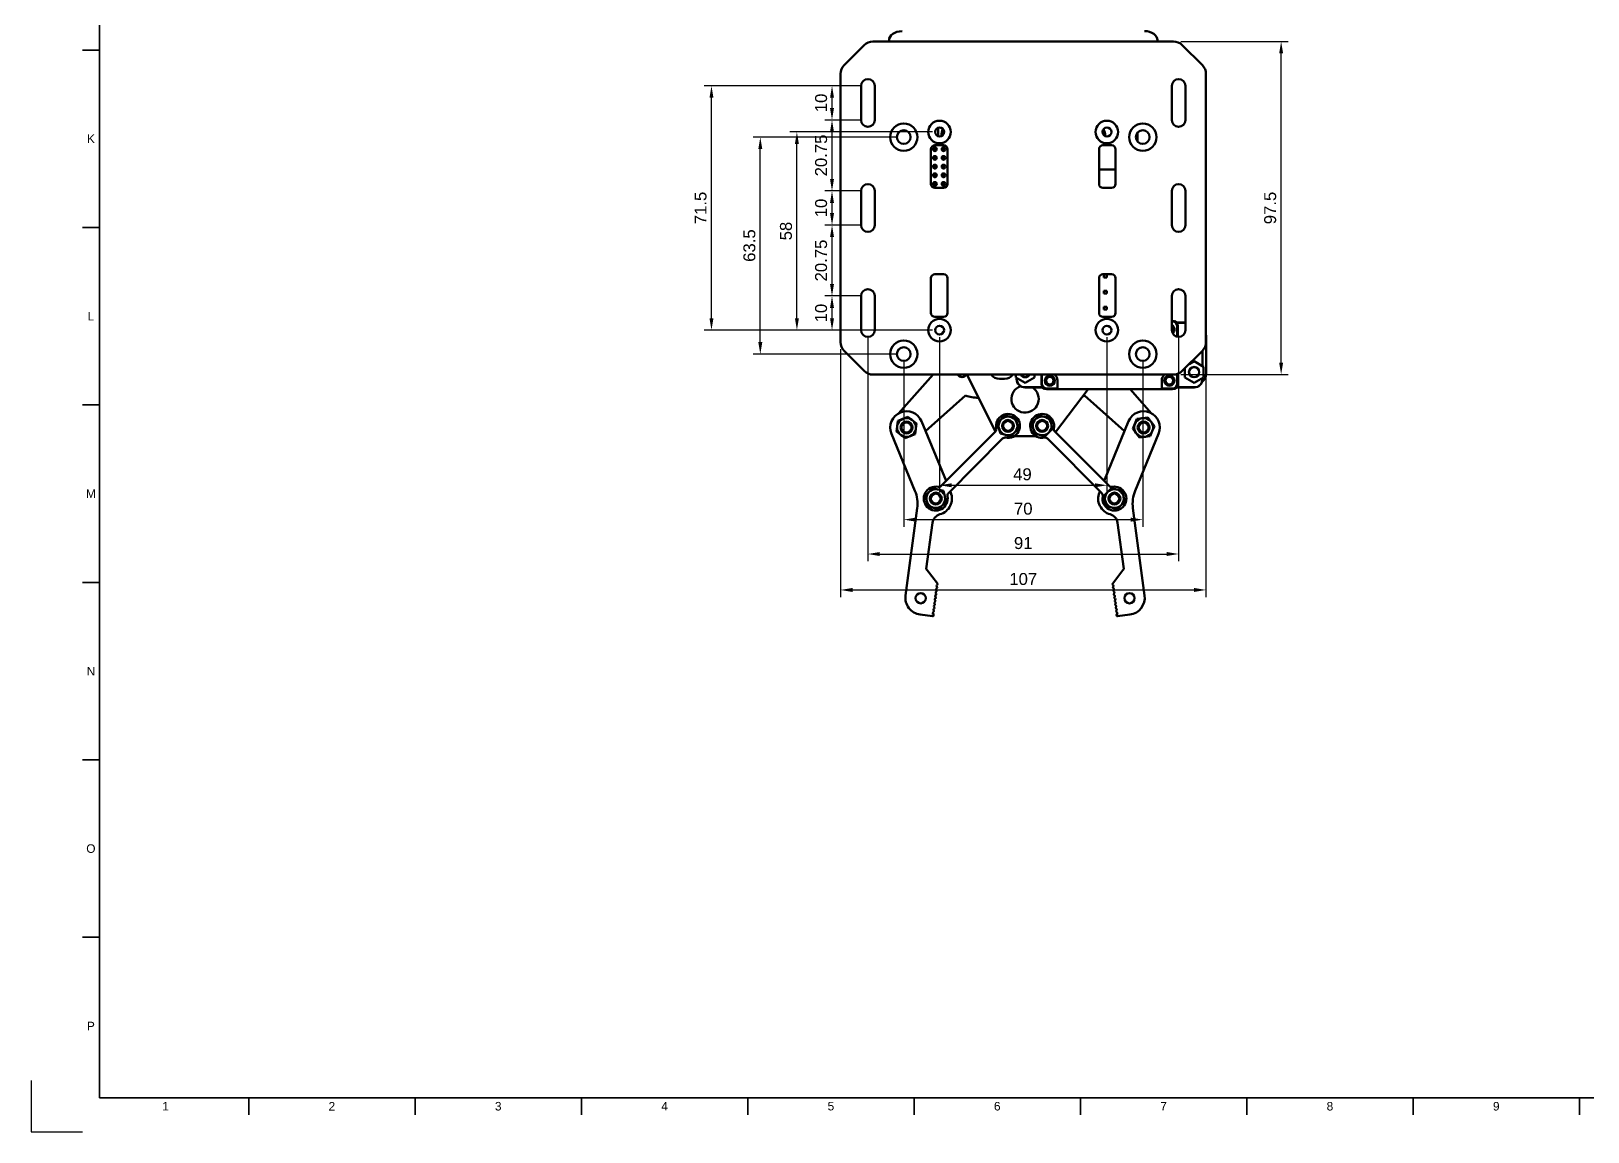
# Model space of a CAD drawing. Header units: millimetres. Extents: x 0 to 1189, y 0 to 841.
# Drawn here: x 0 to 455.8, y 0 to 322.1 of the extents above; entities that cross this region are included whole.
import ezdxf
from ezdxf.enums import TextEntityAlignment as Align

# ---------------------------------------------------------------- set-up
doc = ezdxf.new("R2010")
doc.units = ezdxf.units.MM
doc.header["$LTSCALE"] = 0.75
for name, color, linetype, lineweight in [('BORDER', 7, 'Continuous', 35), ('FD_Dimensions', 7, 'Continuous', 35), ('Visible', 7, 'Continuous', 70)]:
    doc.layers.add(name, color=color, linetype=linetype, lineweight=lineweight)
doc.styles.add('FusionTitle', font='arial.ttf')
doc.styles.get("Standard").update_dxf_attribs({"font": 'arial.ttf'})
doc.dimstyles.new('Dim-ISO-25', dxfattribs={"dimtxt": 3.5, "dimasz": 3.5, "dimexe": 2.1, "dimexo": 2.1, "dimgap": 1.4, "dimtad": 1, "dimzin": 12, "dimdsep": 46, "dimtxsty": 'Standard', "dimcen": 0, "dimazin": 3, "dimtp": 0.1, "dimtm": 0.1, "dimtfac": 0.714286, "dimtmove": 0, "dimatfit": 3, "dimfxl": 1, "dimtzin": 12, "dimarcsym": 0})

# ---------------------------------------------------------------- blocks, each defined once
blk = doc.blocks.new('ISO_A0_SHEET')
at = {"layer": 'BORDER'}
for p, q in [((20, 831), (20, 10)), ((15, 316.625), (20, 316.625)), ((15, 264.6875), (20, 264.6875)), ((15, 212.75), (20, 212.75)), ((15, 160.8125), (20, 160.8125)), ((15, 108.875), (20, 108.875)), ((15, 56.9375), (20, 56.9375)), ((20, 10), (1179, 10)), ((63.708337, 10), (63.708337, 5)), ((112.41667, 10), (112.41667, 5)), ((161.125003, 10), (161.125003, 5)), ((209.833336, 10), (209.833336, 5)), ((258.541669, 10), (258.541669, 5)), ((307.250002, 10), (307.250002, 5)), ((355.958335, 10), (355.958335, 5)), ((404.666668, 10), (404.666668, 5)), ((453.375001, 10), (453.375001, 5))]:
    blk.add_line(p, q, dxfattribs=at)
at = {"layer": 'Defpoints'}
for p, q in [((0, 15), (0, 0)), ((0, 0), (15, 0))]:
    blk.add_line(p, q, dxfattribs=at)
at = {"layer": 'BORDER', "style": 'FusionTitle'}
for s, p in [('K', (17.5, 290.65625)), ('L', (17.5, 238.71875)), ('M', (17.5, 186.78125)), ('N', (17.5, 134.84375)), ('O', (17.5, 82.90625)), ('P', (17.5, 30.96875)), ('1', (39.35417, 7.5)), ('2', (88.062503, 7.5)), ('3', (136.770836, 7.5)), ('4', (185.479169, 7.5)), ('5', (234.187502, 7.5)), ('6', (282.895835, 7.5)), ('7', (331.604168, 7.5)), ('8', (380.312501, 7.5)), ('9', (429.020835, 7.5))]:
    blk.add_text(s, height=2.5, dxfattribs=at).set_placement(p, align=Align.MIDDLE)
blk = doc.blocks.new('*D54')
at = {"layer": 'Defpoints', "color": 0, "transparency": 16777216}
for p in [(266.013976, 234.635364), (315.013976, 234.635364), (315.013976, 189.238489)]:
    blk.add_point(p, dxfattribs=at)
at = {"layer": 'FD_Dimensions', "color": 0, "lineweight": -2, "transparency": 16777216}
for p, q in [((266.013976, 232.535364), (266.013976, 187.138489)), ((315.013976, 232.535364), (315.013976, 187.138489)), ((269.513976, 189.238489), (311.513976, 189.238489))]:
    blk.add_line(p, q, dxfattribs=at)
at = {"layer": 'FD_Dimensions', "color": 0, "transparency": 16777216}
for points in [[(269.513976, 189.821823), (269.513976, 188.655156), (266.013976, 189.238489)], [(311.513976, 189.821823), (311.513976, 188.655156), (315.013976, 189.238489)]]:
    blk.add_solid(points, dxfattribs=at)
at = {"layer": 'FD_Dimensions', "color": 0, "transparency": 16777216, "insert": (290.272832, 192.425495), "char_height": 3.5, "attachment_point": 5}
blk.add_mtext('49', dxfattribs=at)
blk = doc.blocks.new('*D55')
at = {"layer": 'Defpoints', "color": 0, "transparency": 16777216}
for p in [(224.2323, 292.635364), (266.013976, 292.635364), (266.013976, 234.635364)]:
    blk.add_point(p, dxfattribs=at)
at = {"layer": 'FD_Dimensions', "color": 0, "lineweight": -2, "transparency": 16777216}
for p, q in [((263.913976, 292.635364), (222.1323, 292.635364)), ((224.2323, 238.135364), (224.2323, 289.135364)), ((263.913976, 234.635364), (222.1323, 234.635364))]:
    blk.add_line(p, q, dxfattribs=at)
at = {"layer": 'FD_Dimensions', "color": 0, "transparency": 16777216}
for points in [[(223.648966, 289.135364), (224.815633, 289.135364), (224.2323, 292.635364)], [(223.648966, 238.135364), (224.815633, 238.135364), (224.2323, 234.635364)]]:
    blk.add_solid(points, dxfattribs=at)
at = {"layer": 'FD_Dimensions', "color": 0, "transparency": 16777216, "insert": (221.045294, 263.635364), "char_height": 3.5, "attachment_point": 5, "rotation": 90}
blk.add_mtext('58', dxfattribs=at)
blk = doc.blocks.new('*D56')
at = {"layer": 'Defpoints', "color": 0, "transparency": 16777216}
for p in [(213.513976, 291.135361), (255.513976, 291.135361), (255.513976, 227.635364)]:
    blk.add_point(p, dxfattribs=at)
at = {"layer": 'FD_Dimensions', "color": 0, "lineweight": -2, "transparency": 16777216}
for p, q in [((253.413976, 291.135361), (211.413976, 291.135361)), ((213.513976, 231.135364), (213.513976, 287.635361)), ((253.413976, 227.635364), (211.413976, 227.635364))]:
    blk.add_line(p, q, dxfattribs=at)
at = {"layer": 'FD_Dimensions', "color": 0, "transparency": 16777216}
for points in [[(212.930643, 287.635361), (214.09731, 287.635361), (213.513976, 291.135361)], [(212.930643, 231.135364), (214.09731, 231.135364), (213.513976, 227.635364)]]:
    blk.add_solid(points, dxfattribs=at)
at = {"layer": 'FD_Dimensions', "color": 0, "transparency": 16777216, "insert": (210.325777, 259.385363), "char_height": 3.5, "attachment_point": 5, "rotation": 90}
blk.add_mtext('63.5', dxfattribs=at)
blk = doc.blocks.new('*D57')
at = {"layer": 'Defpoints', "color": 0, "transparency": 16777216}
for p in [(255.513976, 227.635364), (325.513977, 227.635364), (325.513977, 179.177359)]:
    blk.add_point(p, dxfattribs=at)
at = {"layer": 'FD_Dimensions', "color": 0, "lineweight": -2, "transparency": 16777216}
for p, q in [((255.513976, 225.535364), (255.513976, 177.077359)), ((325.513977, 225.535364), (325.513977, 177.077359)), ((259.013976, 179.177359), (322.013977, 179.177359))]:
    blk.add_line(p, q, dxfattribs=at)
at = {"layer": 'FD_Dimensions', "color": 0, "transparency": 16777216}
for points in [[(259.013976, 179.760693), (259.013976, 178.594026), (255.513976, 179.177359)], [(322.013977, 179.760693), (322.013977, 178.594026), (325.513977, 179.177359)]]:
    blk.add_solid(points, dxfattribs=at)
at = {"layer": 'FD_Dimensions', "color": 0, "transparency": 16777216, "insert": (290.513977, 182.364365), "char_height": 3.5, "attachment_point": 5}
blk.add_mtext('70', dxfattribs=at)
blk = doc.blocks.new('*D58')
at = {"layer": 'Defpoints', "color": 0, "transparency": 16777216}
for p in [(245.013976, 234.635364), (336.013974, 234.635364), (336.013974, 169.116229)]:
    blk.add_point(p, dxfattribs=at)
at = {"layer": 'FD_Dimensions', "color": 0, "lineweight": -2, "transparency": 16777216}
for p, q in [((245.013976, 232.535364), (245.013976, 167.016229)), ((336.013974, 232.535364), (336.013974, 167.016229)), ((248.513976, 169.116229), (332.513974, 169.116229))]:
    blk.add_line(p, q, dxfattribs=at)
at = {"layer": 'FD_Dimensions', "color": 0, "transparency": 16777216}
for points in [[(248.513976, 169.699562), (248.513976, 168.532896), (245.013976, 169.116229)], [(332.513974, 169.699562), (332.513974, 168.532896), (336.013974, 169.116229)]]:
    blk.add_solid(points, dxfattribs=at)
at = {"layer": 'FD_Dimensions', "color": 0, "transparency": 16777216, "insert": (290.513975, 172.303234), "char_height": 3.5, "attachment_point": 5}
blk.add_mtext('91', dxfattribs=at)
blk = doc.blocks.new('*D59')
at = {"layer": 'Defpoints', "color": 0, "transparency": 16777216}
for p in [(199.219261, 306.135364), (245.013976, 306.135364), (245.013976, 234.635364)]:
    blk.add_point(p, dxfattribs=at)
at = {"layer": 'FD_Dimensions', "color": 0, "lineweight": -2, "transparency": 16777216}
for p, q in [((242.913976, 306.135364), (197.119261, 306.135364)), ((199.219261, 238.135364), (199.219261, 302.635364)), ((242.913976, 234.635364), (197.119261, 234.635364))]:
    blk.add_line(p, q, dxfattribs=at)
at = {"layer": 'FD_Dimensions', "color": 0, "transparency": 16777216}
for points in [[(198.635928, 302.635364), (199.802594, 302.635364), (199.219261, 306.135364)], [(198.635928, 238.135364), (199.802594, 238.135364), (199.219261, 234.635364)]]:
    blk.add_solid(points, dxfattribs=at)
at = {"layer": 'FD_Dimensions', "color": 0, "transparency": 16777216, "insert": (196.032255, 270.385364), "char_height": 3.5, "attachment_point": 5, "rotation": 90}
blk.add_mtext('71.5', dxfattribs=at)
blk = doc.blocks.new('*D60')
at = {"layer": 'Defpoints', "color": 0, "transparency": 16777216}
for p in [(234.513976, 306.135364), (245.013976, 306.135364), (245.013976, 296.135364)]:
    blk.add_point(p, dxfattribs=at)
at = {"layer": 'FD_Dimensions', "color": 0, "lineweight": -2, "transparency": 16777216}
for p, q in [((242.913976, 306.135364), (232.413976, 306.135364)), ((234.513976, 299.635364), (234.513976, 302.635364)), ((242.913976, 296.135364), (232.413976, 296.135364))]:
    blk.add_line(p, q, dxfattribs=at)
at = {"layer": 'FD_Dimensions', "color": 0, "transparency": 16777216}
for points in [[(233.930643, 302.635364), (235.09731, 302.635364), (234.513976, 306.135364)], [(233.930643, 299.635364), (235.09731, 299.635364), (234.513976, 296.135364)]]:
    blk.add_solid(points, dxfattribs=at)
at = {"layer": 'FD_Dimensions', "color": 0, "transparency": 16777216, "insert": (231.326971, 301.135364), "char_height": 3.5, "attachment_point": 5, "rotation": 90}
blk.add_mtext('10', dxfattribs=at)
blk = doc.blocks.new('*D61')
at = {"layer": 'Defpoints', "color": 0, "transparency": 16777216}
for p in [(234.513976, 275.385364), (245.013976, 275.385364), (245.013976, 265.385364)]:
    blk.add_point(p, dxfattribs=at)
at = {"layer": 'FD_Dimensions', "color": 0, "lineweight": -2, "transparency": 16777216}
for p, q in [((242.913976, 275.385364), (232.413976, 275.385364)), ((234.513976, 268.885364), (234.513976, 271.885364)), ((242.913976, 265.385364), (232.413976, 265.385364))]:
    blk.add_line(p, q, dxfattribs=at)
at = {"layer": 'FD_Dimensions', "color": 0, "transparency": 16777216}
for points in [[(233.930643, 271.885364), (235.09731, 271.885364), (234.513976, 275.385364)], [(233.930643, 268.885364), (235.09731, 268.885364), (234.513976, 265.385364)]]:
    blk.add_solid(points, dxfattribs=at)
at = {"layer": 'FD_Dimensions', "color": 0, "transparency": 16777216, "insert": (231.326971, 270.385364), "char_height": 3.5, "attachment_point": 5, "rotation": 90}
blk.add_mtext('10', dxfattribs=at)
blk = doc.blocks.new('*D62')
at = {"layer": 'Defpoints', "color": 0, "transparency": 16777216}
for p in [(234.513976, 296.135364), (245.013976, 296.135364), (245.013976, 275.385364)]:
    blk.add_point(p, dxfattribs=at)
at = {"layer": 'FD_Dimensions', "color": 0, "lineweight": -2, "transparency": 16777216}
for p, q in [((242.913976, 296.135364), (232.413976, 296.135364)), ((234.513976, 278.885364), (234.513976, 292.635364)), ((242.913976, 275.385364), (232.413976, 275.385364))]:
    blk.add_line(p, q, dxfattribs=at)
at = {"layer": 'FD_Dimensions', "color": 0, "transparency": 16777216}
for points in [[(233.930643, 292.635364), (235.09731, 292.635364), (234.513976, 296.135364)], [(233.930643, 278.885364), (235.09731, 278.885364), (234.513976, 275.385364)]]:
    blk.add_solid(points, dxfattribs=at)
at = {"layer": 'FD_Dimensions', "color": 0, "transparency": 16777216, "insert": (231.326971, 285.760364), "char_height": 3.5, "attachment_point": 5, "rotation": 90}
blk.add_mtext('20.75', dxfattribs=at)
blk = doc.blocks.new('*D63')
at = {"layer": 'Defpoints', "color": 0, "transparency": 16777216}
for p in [(234.513976, 265.385364), (245.013976, 265.385364), (245.013976, 244.635364)]:
    blk.add_point(p, dxfattribs=at)
at = {"layer": 'FD_Dimensions', "color": 0, "lineweight": -2, "transparency": 16777216}
for p, q in [((242.913976, 265.385364), (232.413976, 265.385364)), ((234.513976, 248.135364), (234.513976, 261.885364)), ((242.913976, 244.635364), (232.413976, 244.635364))]:
    blk.add_line(p, q, dxfattribs=at)
at = {"layer": 'FD_Dimensions', "color": 0, "transparency": 16777216}
for points in [[(233.930643, 261.885364), (235.09731, 261.885364), (234.513976, 265.385364)], [(233.930643, 248.135364), (235.09731, 248.135364), (234.513976, 244.635364)]]:
    blk.add_solid(points, dxfattribs=at)
at = {"layer": 'FD_Dimensions', "color": 0, "transparency": 16777216, "insert": (231.326971, 255.010364), "char_height": 3.5, "attachment_point": 5, "rotation": 90}
blk.add_mtext('20.75', dxfattribs=at)
blk = doc.blocks.new('*D64')
at = {"layer": 'Defpoints', "color": 0, "transparency": 16777216}
for p in [(234.513976, 244.635364), (245.013976, 244.635364), (245.013976, 234.635364)]:
    blk.add_point(p, dxfattribs=at)
at = {"layer": 'FD_Dimensions', "color": 0, "lineweight": -2, "transparency": 16777216}
for p, q in [((242.913976, 244.635364), (232.413976, 244.635364)), ((234.513976, 238.135364), (234.513976, 241.135364)), ((242.913976, 234.635364), (232.413976, 234.635364))]:
    blk.add_line(p, q, dxfattribs=at)
at = {"layer": 'FD_Dimensions', "color": 0, "transparency": 16777216}
for points in [[(233.930643, 241.135364), (235.09731, 241.135364), (234.513976, 244.635364)], [(233.930643, 238.135364), (235.09731, 238.135364), (234.513976, 234.635364)]]:
    blk.add_solid(points, dxfattribs=at)
at = {"layer": 'FD_Dimensions', "color": 0, "transparency": 16777216, "insert": (231.326971, 239.635364), "char_height": 3.5, "attachment_point": 5, "rotation": 90}
blk.add_mtext('10', dxfattribs=at)
blk = doc.blocks.new('*D65')
at = {"layer": 'Defpoints', "color": 0, "transparency": 16777216}
for p in [(237.013976, 231.126533), (344.013974, 231.126533), (344.013974, 158.597772)]:
    blk.add_point(p, dxfattribs=at)
at = {"layer": 'FD_Dimensions', "color": 0, "lineweight": -2, "transparency": 16777216}
for p, q in [((237.013976, 229.026533), (237.013976, 156.497772)), ((344.013974, 229.026533), (344.013974, 156.497772)), ((240.513976, 158.597772), (340.513974, 158.597772))]:
    blk.add_line(p, q, dxfattribs=at)
at = {"layer": 'FD_Dimensions', "color": 0, "transparency": 16777216}
for points in [[(240.513976, 159.181105), (240.513976, 158.014438), (237.013976, 158.597772)], [(340.513974, 159.181105), (340.513974, 158.014438), (344.013974, 158.597772)]]:
    blk.add_solid(points, dxfattribs=at)
at = {"layer": 'FD_Dimensions', "color": 0, "transparency": 16777216, "insert": (290.513975, 161.784777), "char_height": 3.5, "attachment_point": 5}
blk.add_mtext('107', dxfattribs=at)
blk = doc.blocks.new('*D66')
at = {"layer": 'Defpoints', "color": 0, "transparency": 16777216}
for p in [(334.522806, 319.135364), (366.022806, 319.135364), (334.522806, 221.635364)]:
    blk.add_point(p, dxfattribs=at)
at = {"layer": 'FD_Dimensions', "color": 0, "lineweight": -2, "transparency": 16777216}
for p, q in [((336.622806, 319.135364), (368.122806, 319.135364)), ((366.022806, 225.135364), (366.022806, 315.635364)), ((336.622806, 221.635364), (368.122806, 221.635364))]:
    blk.add_line(p, q, dxfattribs=at)
at = {"layer": 'FD_Dimensions', "color": 0, "transparency": 16777216}
for points in [[(365.439472, 315.635364), (366.606139, 315.635364), (366.022806, 319.135364)], [(365.439472, 225.135364), (366.606139, 225.135364), (366.022806, 221.635364)]]:
    blk.add_solid(points, dxfattribs=at)
at = {"layer": 'FD_Dimensions', "color": 0, "transparency": 16777216, "insert": (362.8358, 270.385364), "char_height": 3.5, "attachment_point": 5, "rotation": 90}
blk.add_mtext('97.5', dxfattribs=at)

msp = doc.modelspace()

# ---------------------------------------------------------------- linework, layer by layer
at = {"layer": 'Visible', "extrusion": (0, 0, -1)}
for p, q in [((246.505, 319.135), (334.523, 319.135)), ((251.214, 319.135), (251.214, 319.46)), ((329.814, 319.135), (329.814, 319.46)), ((238.068, 312.19), (243.96, 318.081)), ((342.96, 312.19), (337.068, 318.081)), ((237.014, 231.127), (237.014, 309.644)), ((243.014, 306.135), (243.014, 296.135)), ((247.014, 296.135), (247.014, 306.135)), ((334.014, 306.135), (334.014, 296.135)), ((338.014, 296.135), (338.014, 306.135)), ((344.014, 231.127), (344.014, 309.644)), ((265.589, 291.407), (265.589, 293.864)), ((323.989, 289.842), (323.989, 292.429)), ((263.494, 277.423), (263.494, 287.583)), ((264.444, 287.908), (264.444, 288.095)), ((264.444, 287.908), (264.444, 287.893)), ((264.444, 287.908), (264.844, 287.908)), ((264.444, 287.819), (264.444, 287.893)), ((264.444, 287.819), (264.444, 287.72)), ((264.444, 287.446), (264.444, 287.72)), ((264.444, 287.446), (264.444, 287.347)), ((264.444, 287.273), (264.444, 287.347)), ((264.444, 287.273), (264.444, 287.258)), ((264.444, 287.258), (264.844, 287.258)), ((264.444, 287.071), (264.444, 287.258)), ((264.644, 288.733), (267.184, 288.733)), ((264.844, 287.908), (264.844, 288.095)), ((264.844, 287.908), (264.844, 287.893)), ((264.844, 287.819), (264.844, 287.893)), ((264.844, 287.819), (264.844, 287.72)), ((264.844, 287.446), (264.844, 287.72)), ((264.844, 287.446), (264.844, 287.347)), ((264.844, 287.273), (264.844, 287.347)), ((264.844, 287.273), (264.844, 287.258)), ((264.844, 287.071), (264.844, 287.258)), ((266.984, 287.908), (266.984, 288.095)), ((266.984, 287.908), (266.984, 287.893)), ((267.384, 287.908), (266.984, 287.908)), ((266.984, 287.819), (266.984, 287.893)), ((266.984, 287.819), (266.984, 287.72)), ((266.984, 287.446), (266.984, 287.72)), ((266.984, 287.446), (266.984, 287.347)), ((266.984, 287.273), (266.984, 287.347)), ((266.984, 287.273), (266.984, 287.258)), ((267.384, 287.258), (266.984, 287.258)), ((266.984, 287.071), (266.984, 287.258)), ((267.384, 287.908), (267.384, 288.095)), ((267.384, 287.908), (267.384, 287.893)), ((267.384, 287.819), (267.384, 287.893)), ((267.384, 287.819), (267.384, 287.72)), ((267.384, 287.446), (267.384, 287.72)), ((267.384, 287.446), (267.384, 287.347)), ((267.384, 287.273), (267.384, 287.347)), ((267.384, 287.273), (267.384, 287.258)), ((267.384, 287.071), (267.384, 287.258)), ((268.334, 287.583), (268.334, 277.423)), ((312.694, 277.423), (312.694, 287.583)), ((313.844, 288.733), (316.384, 288.733)), ((317.534, 287.583), (317.534, 277.423)), ((264.444, 285.368), (264.444, 285.555)), ((264.444, 285.368), (264.444, 285.353)), ((264.444, 285.368), (264.844, 285.368)), ((264.444, 285.279), (264.444, 285.353)), ((264.444, 285.279), (264.444, 285.18)), ((264.444, 284.906), (264.444, 285.18)), ((264.444, 284.906), (264.444, 284.807)), ((264.444, 284.733), (264.444, 284.807)), ((264.444, 284.733), (264.444, 284.718)), ((264.444, 284.718), (264.844, 284.718)), ((264.444, 284.531), (264.444, 284.718)), ((264.444, 282.828), (264.444, 283.015)), ((264.444, 282.828), (264.444, 282.813)), ((264.444, 282.828), (264.844, 282.828)), ((264.444, 282.739), (264.444, 282.813)), ((264.444, 282.739), (264.444, 282.64)), ((264.444, 282.366), (264.444, 282.64)), ((264.844, 285.368), (264.844, 285.555)), ((264.844, 285.368), (264.844, 285.353)), ((264.844, 285.279), (264.844, 285.353)), ((264.844, 285.279), (264.844, 285.18)), ((264.844, 284.906), (264.844, 285.18)), ((264.844, 284.906), (264.844, 284.807)), ((264.844, 284.733), (264.844, 284.807)), ((264.844, 284.733), (264.844, 284.718)), ((264.844, 284.531), (264.844, 284.718)), ((264.844, 282.828), (264.844, 283.015)), ((264.844, 282.828), (264.844, 282.813)), ((264.844, 282.739), (264.844, 282.813)), ((264.844, 282.739), (264.844, 282.64)), ((264.844, 282.366), (264.844, 282.64)), ((266.984, 285.368), (266.984, 285.555)), ((266.984, 285.368), (266.984, 285.353)), ((267.384, 285.368), (266.984, 285.368)), ((266.984, 285.279), (266.984, 285.353)), ((266.984, 285.279), (266.984, 285.18)), ((266.984, 284.906), (266.984, 285.18)), ((266.984, 284.906), (266.984, 284.807)), ((266.984, 284.733), (266.984, 284.807)), ((266.984, 284.733), (266.984, 284.718)), ((267.384, 284.718), (266.984, 284.718)), ((266.984, 284.531), (266.984, 284.718)), ((266.984, 282.828), (266.984, 283.015)), ((266.984, 282.828), (266.984, 282.813)), ((267.384, 282.828), (266.984, 282.828)), ((266.984, 282.739), (266.984, 282.813)), ((266.984, 282.739), (266.984, 282.64)), ((266.984, 282.366), (266.984, 282.64)), ((267.384, 285.368), (267.384, 285.555)), ((267.384, 285.368), (267.384, 285.353)), ((267.384, 285.279), (267.384, 285.353)), ((267.384, 285.279), (267.384, 285.18)), ((267.384, 284.906), (267.384, 285.18)), ((267.384, 284.906), (267.384, 284.807)), ((267.384, 284.733), (267.384, 284.807)), ((267.384, 284.733), (267.384, 284.718)), ((267.384, 284.531), (267.384, 284.718)), ((267.384, 282.828), (267.384, 283.015)), ((267.384, 282.828), (267.384, 282.813)), ((267.384, 282.739), (267.384, 282.813)), ((267.384, 282.739), (267.384, 282.64)), ((267.384, 282.366), (267.384, 282.64)), ((264.444, 282.366), (264.444, 282.267)), ((264.444, 282.193), (264.444, 282.267)), ((264.444, 282.193), (264.444, 282.178)), ((264.444, 282.178), (264.844, 282.178)), ((264.444, 281.991), (264.444, 282.178)), ((264.444, 280.288), (264.444, 280.475)), ((264.444, 280.288), (264.444, 280.273)), ((264.444, 280.288), (264.844, 280.288)), ((264.444, 280.199), (264.444, 280.273)), ((264.444, 280.199), (264.444, 280.1)), ((264.444, 279.826), (264.444, 280.1)), ((264.444, 279.826), (264.444, 279.727)), ((264.444, 279.653), (264.444, 279.727)), ((264.444, 279.653), (264.444, 279.638)), ((264.444, 279.638), (264.844, 279.638)), ((264.444, 279.451), (264.444, 279.638)), ((264.844, 282.366), (264.844, 282.267)), ((264.844, 282.193), (264.844, 282.267)), ((264.844, 282.193), (264.844, 282.178)), ((264.844, 281.991), (264.844, 282.178)), ((264.844, 280.288), (264.844, 280.475)), ((264.844, 280.288), (264.844, 280.273)), ((264.844, 280.199), (264.844, 280.273)), ((264.844, 280.199), (264.844, 280.1)), ((264.844, 279.826), (264.844, 280.1)), ((264.844, 279.826), (264.844, 279.727)), ((264.844, 279.653), (264.844, 279.727)), ((264.844, 279.653), (264.844, 279.638)), ((264.844, 279.451), (264.844, 279.638)), ((266.984, 282.366), (266.984, 282.267)), ((266.984, 282.193), (266.984, 282.267)), ((266.984, 282.193), (266.984, 282.178)), ((267.384, 282.178), (266.984, 282.178)), ((266.984, 281.991), (266.984, 282.178)), ((266.984, 280.288), (266.984, 280.475)), ((266.984, 280.288), (266.984, 280.273)), ((267.384, 280.288), (266.984, 280.288)), ((266.984, 280.199), (266.984, 280.273)), ((266.984, 280.199), (266.984, 280.1)), ((266.984, 279.826), (266.984, 280.1)), ((266.984, 279.826), (266.984, 279.727)), ((266.984, 279.653), (266.984, 279.727)), ((266.984, 279.653), (266.984, 279.638)), ((267.384, 279.638), (266.984, 279.638)), ((266.984, 279.451), (266.984, 279.638)), ((267.384, 282.366), (267.384, 282.267)), ((267.384, 282.193), (267.384, 282.267)), ((267.384, 282.193), (267.384, 282.178)), ((267.384, 281.991), (267.384, 282.178)), ((267.384, 280.288), (267.384, 280.475)), ((267.384, 280.288), (267.384, 280.273)), ((267.384, 280.199), (267.384, 280.273)), ((267.384, 280.199), (267.384, 280.1)), ((267.384, 279.826), (267.384, 280.1)), ((267.384, 279.826), (267.384, 279.727)), ((267.384, 279.653), (267.384, 279.727)), ((267.384, 279.653), (267.384, 279.638)), ((267.384, 279.451), (267.384, 279.638)), ((312.694, 281.648), (317.534, 281.648)), ((243.014, 275.385), (243.014, 265.385)), ((247.014, 265.385), (247.014, 275.385)), ((264.444, 277.748), (264.444, 277.935)), ((264.444, 277.748), (264.444, 277.733)), ((264.444, 277.748), (264.844, 277.748)), ((264.444, 277.659), (264.444, 277.733)), ((264.444, 277.659), (264.444, 277.56)), ((264.444, 277.286), (264.444, 277.56)), ((264.444, 277.286), (264.444, 277.187)), ((264.444, 277.113), (264.444, 277.187)), ((264.444, 277.113), (264.444, 277.098)), ((264.444, 277.098), (264.844, 277.098)), ((264.444, 276.911), (264.444, 277.098)), ((267.184, 276.273), (264.644, 276.273)), ((264.844, 277.748), (264.844, 277.935)), ((264.844, 277.748), (264.844, 277.733)), ((264.844, 277.659), (264.844, 277.733)), ((264.844, 277.659), (264.844, 277.56)), ((264.844, 277.286), (264.844, 277.56)), ((264.844, 277.286), (264.844, 277.187)), ((264.844, 277.113), (264.844, 277.187)), ((264.844, 277.113), (264.844, 277.098)), ((264.844, 276.911), (264.844, 277.098)), ((266.984, 277.748), (266.984, 277.935)), ((266.984, 277.748), (266.984, 277.733)), ((267.384, 277.748), (266.984, 277.748)), ((266.984, 277.659), (266.984, 277.733)), ((266.984, 277.659), (266.984, 277.56)), ((266.984, 277.286), (266.984, 277.56)), ((266.984, 277.286), (266.984, 277.187)), ((266.984, 277.113), (266.984, 277.187)), ((266.984, 277.113), (266.984, 277.098)), ((267.384, 277.098), (266.984, 277.098)), ((266.984, 276.911), (266.984, 277.098)), ((267.384, 277.748), (267.384, 277.935)), ((267.384, 277.748), (267.384, 277.733)), ((267.384, 277.659), (267.384, 277.733)), ((267.384, 277.659), (267.384, 277.56)), ((267.384, 277.286), (267.384, 277.56)), ((267.384, 277.286), (267.384, 277.187)), ((267.384, 277.113), (267.384, 277.187)), ((267.384, 277.113), (267.384, 277.098)), ((267.384, 276.911), (267.384, 277.098)), ((316.384, 276.273), (313.844, 276.273)), ((334.014, 275.385), (334.014, 265.385)), ((338.014, 265.385), (338.014, 275.385)), ((264.644, 250.998), (267.184, 250.998)), ((313.844, 250.998), (316.384, 250.998)), ((314.471, 250.893), (314.071, 250.893)), ((314.071, 250.093), (314.071, 250.893)), ((314.59, 250.893), (314.471, 250.893)), ((314.99, 250.893), (314.59, 250.893)), ((314.99, 250.893), (314.99, 250.093)), ((263.494, 239.688), (263.494, 249.848)), ((268.334, 249.848), (268.334, 239.688)), ((312.694, 239.688), (312.694, 249.848)), ((314.071, 250.093), (314.471, 250.093)), ((314.471, 246.193), (314.071, 246.193)), ((314.071, 245.393), (314.071, 246.193)), ((314.471, 250.093), (314.59, 250.093)), ((314.59, 246.193), (314.471, 246.193)), ((314.59, 250.093), (314.99, 250.093)), ((314.99, 246.193), (314.59, 246.193)), ((314.99, 246.193), (314.99, 245.393)), ((317.534, 249.848), (317.534, 239.688)), ((243.014, 244.635), (243.014, 234.635)), ((247.014, 234.635), (247.014, 244.635)), ((314.071, 245.393), (314.471, 245.393)), ((314.471, 245.393), (314.59, 245.393)), ((314.59, 245.393), (314.99, 245.393)), ((334.014, 244.635), (334.014, 234.635)), ((338.014, 234.635), (338.014, 244.635)), ((267.184, 238.538), (264.644, 238.538)), ((316.384, 238.538), (313.844, 238.538)), ((314.471, 241.493), (314.071, 241.493)), ((314.071, 240.693), (314.071, 241.493)), ((314.071, 240.693), (314.471, 240.693)), ((314.59, 241.493), (314.471, 241.493)), ((314.471, 240.693), (314.59, 240.693)), ((314.99, 241.493), (314.59, 241.493)), ((314.59, 240.693), (314.99, 240.693)), ((314.99, 241.493), (314.99, 240.693)), ((334.014, 237.378), (334.263, 237.378)), ((334.014, 237.182), (334.213, 237.182)), ((335.398, 236.859), (338.014, 236.859)), ((335.617, 235.778), (335.617, 232.675)), ((335.763, 235.878), (335.763, 232.651)), ((338.014, 236.815), (336.472, 236.815)), ((337.916, 234.017), (337.794, 233.947)), ((337.794, 233.947), (337.794, 233.723)), ((344.044, 221.859), (344.044, 232.859)), ((238.068, 228.581), (243.96, 222.69)), ((342.96, 228.581), (337.068, 222.69)), ((343, 228.622), (343, 224.116)), ((343.044, 228.668), (343.044, 224.091)), ((337.794, 223.415), (337.794, 220.771)), ((340.544, 225.534), (339.051, 224.673)), ((343.294, 223.947), (340.544, 225.534)), ((343.294, 220.771), (343.294, 223.947)), ((246.505, 221.635), (334.523, 221.635)), ((264.097, 221.635), (254, 210.284)), ((274.03, 221.635), (282.341, 205.013)), ((285.044, 220.359), (283.544, 220.359)), ((288.294, 221.635), (288.294, 220.771)), ((288.294, 220.771), (291.044, 219.183)), ((288.544, 220.359), (288.544, 220.627)), ((288.587, 220.359), (288.587, 220.602)), ((291.044, 219.183), (293.794, 220.771)), ((293.794, 220.771), (293.794, 221.635)), ((295.824, 218.839), (295.824, 221.635)), ((295.971, 218.939), (295.971, 221.635)), ((300.544, 218.381), (300.544, 219.859)), ((331.044, 219.859), (331.044, 218.381)), ((335.617, 221.806), (335.617, 218.939)), ((335.763, 221.856), (335.763, 218.839)), ((337.794, 220.771), (340.544, 219.183)), ((340.544, 219.183), (343.294, 220.771)), ((343, 220.602), (343, 220.359)), ((343.044, 220.627), (343.044, 220.359)), ((261.901, 205.089), (273.601, 215.497)), ((291.044, 217.902), (295.115, 217.902)), ((296.189, 217.859), (291.044, 217.859)), ((305.644, 217.339), (297.324, 217.339)), ((300.744, 217.536), (297.374, 217.536)), ((299.956, 204.802), (309.547, 217.344)), ((300.544, 218.381), (300.544, 217.758)), ((305.644, 217.339), (305.644, 217.387)), ((315.144, 217.387), (305.644, 217.387)), ((305.644, 217.344), (315.144, 217.344)), ((308.486, 215.497), (320.186, 205.089)), ((315.144, 217.387), (315.144, 217.339)), ((334.263, 217.339), (315.144, 217.339)), ((328.088, 210.284), (321.812, 217.339)), ((334.213, 217.536), (330.843, 217.536)), ((331.044, 217.758), (331.044, 218.381)), ((340.544, 217.859), (335.398, 217.859)), ((336.472, 217.902), (340.544, 217.902)), ((253.605, 206.511), (253.394, 204.938)), ((253.816, 208.085), (253.605, 206.511)), ((255.284, 208.689), (253.816, 208.085)), ((256.753, 209.293), (255.284, 208.689)), ((258.01, 208.323), (256.753, 209.293)), ((259.267, 207.354), (258.01, 208.323)), ((258.845, 204.206), (259.056, 205.78)), ((259.056, 205.78), (259.267, 207.354)), ((267.904, 190.495), (260.723, 207.952)), ((284.094, 208.548), (282.974, 207.422)), ((282.974, 207.422), (283.389, 205.89)), ((283.389, 205.89), (283.804, 204.357)), ((285.213, 209.674), (284.094, 208.548)), ((286.748, 209.267), (285.213, 209.674)), ((288.283, 208.86), (286.748, 209.267)), ((287.993, 204.67), (289.113, 205.795)), ((288.698, 207.328), (288.283, 208.86)), ((289.113, 205.795), (288.698, 207.328)), ((294.104, 208.559), (292.979, 207.439)), ((292.979, 207.439), (293.385, 205.904)), ((293.385, 205.904), (293.792, 204.37)), ((295.23, 209.678), (294.104, 208.559)), ((296.763, 209.263), (295.23, 209.678)), ((298.295, 208.848), (296.763, 209.263)), ((297.983, 204.659), (299.108, 205.778)), ((298.702, 207.313), (298.295, 208.848)), ((299.108, 205.778), (298.702, 207.313)), ((321.364, 207.952), (314.184, 190.495)), ((323.213, 207.192), (322.61, 205.723)), ((322.61, 205.723), (323.579, 204.466)), ((323.817, 208.66), (323.213, 207.192)), ((325.391, 208.871), (323.817, 208.66)), ((326.965, 209.082), (325.391, 208.871)), ((327.934, 207.825), (326.965, 209.082)), ((328.904, 206.568), (327.934, 207.825)), ((328.3, 205.1), (328.904, 206.568)), ((251.937, 204.339), (258.803, 187.648)), ((253.394, 204.938), (254.651, 203.968)), ((254.651, 203.968), (255.908, 202.998)), ((255.908, 202.998), (257.376, 203.602)), ((257.376, 203.602), (258.845, 204.206)), ((282.342, 205.013), (266.464, 189.048)), ((268.591, 186.932), (284.469, 202.898)), ((283.804, 204.357), (285.339, 203.951)), ((285.339, 203.951), (286.874, 203.544)), ((286.874, 203.544), (287.993, 204.67)), ((287.846, 203.609), (294.241, 203.609)), ((293.792, 204.37), (295.324, 203.954)), ((295.324, 203.954), (296.857, 203.539)), ((296.857, 203.539), (297.983, 204.659)), ((297.618, 202.898), (313.496, 186.932)), ((315.623, 189.048), (299.746, 205.013)), ((323.284, 187.648), (330.15, 204.339)), ((323.579, 204.466), (324.549, 203.209)), ((324.549, 203.209), (326.122, 203.42)), ((326.122, 203.42), (327.696, 203.631)), ((327.696, 203.631), (328.3, 205.1)), ((262.939, 187.276), (261.82, 186.15)), ((264.059, 188.402), (262.939, 187.276)), ((265.593, 187.995), (264.059, 188.402)), ((267.128, 187.589), (265.593, 187.995)), ((267.543, 186.056), (267.128, 187.589)), ((269.282, 187.144), (269.141, 187.486)), ((312.946, 187.486), (312.805, 187.144)), ((315.259, 187.287), (314.133, 186.167)), ((316.385, 188.407), (315.259, 187.287)), ((317.917, 187.991), (316.385, 188.407)), ((319.45, 187.576), (317.917, 187.991)), ((319.856, 186.041), (319.45, 187.576)), ((259.465, 182.514), (256.044, 157.012)), ((261.82, 186.15), (262.235, 184.618)), ((262.235, 184.618), (262.65, 183.085)), ((262.65, 183.085), (264.185, 182.679)), ((264.185, 182.679), (265.719, 182.272)), ((265.719, 182.272), (266.839, 183.398)), ((266.839, 183.398), (267.959, 184.524)), ((267.959, 184.524), (267.543, 186.056)), ((314.133, 186.167), (314.54, 184.633)), ((314.54, 184.633), (314.946, 183.098)), ((314.946, 183.098), (316.479, 182.683)), ((316.479, 182.683), (318.011, 182.268)), ((318.011, 182.268), (319.137, 183.387)), ((319.137, 183.387), (320.263, 184.507)), ((320.263, 184.507), (319.856, 186.041)), ((326.043, 157.012), (322.622, 182.514)), ((262.13, 164.771), (263.939, 178.255)), ((318.148, 178.255), (319.957, 164.771)), ((262.13, 164.771), (261.92, 164.716)), ((265.38, 160.513), (262.13, 164.771)), ((319.957, 164.771), (316.707, 160.513)), ((319.957, 164.771), (320.167, 164.716)), ((265.247, 159.522), (265.182, 159.607)), ((265.239, 160.028), (265.324, 160.093)), ((316.763, 160.093), (316.849, 160.028)), ((316.905, 159.607), (316.84, 159.522)), ((264.574, 155.072), (264.659, 155.137)), ((264.715, 155.558), (264.65, 155.643)), ((264.707, 156.063), (264.792, 156.128)), ((264.848, 156.549), (264.783, 156.634)), ((264.84, 157.055), (264.925, 157.12)), ((264.981, 157.54), (264.916, 157.625)), ((264.973, 158.046), (265.058, 158.111)), ((265.114, 158.531), (265.049, 158.616)), ((265.106, 159.037), (265.191, 159.102)), ((316.896, 159.102), (316.982, 159.037)), ((317.038, 158.616), (316.973, 158.531)), ((317.029, 158.111), (317.114, 158.046)), ((317.171, 157.625), (317.106, 157.54)), ((317.162, 157.12), (317.247, 157.055)), ((317.304, 156.634), (317.239, 156.549)), ((317.295, 156.128), (317.38, 156.063)), ((317.437, 155.643), (317.372, 155.558)), ((317.428, 155.137), (317.513, 155.072)), ((260.334, 151.391), (263.952, 150.906)), ((264.175, 152.099), (264.26, 152.164)), ((264.233, 151.12), (264.252, 151.266)), ((264.316, 152.584), (264.251, 152.67)), ((264.308, 153.09), (264.393, 153.155)), ((264.449, 153.576), (264.384, 153.661)), ((264.441, 154.081), (264.526, 154.146)), ((264.582, 154.567), (264.517, 154.652)), ((317.57, 154.652), (317.505, 154.567)), ((317.561, 154.146), (317.646, 154.081)), ((317.703, 153.661), (317.638, 153.576)), ((317.694, 153.155), (317.779, 153.09)), ((317.836, 152.67), (317.771, 152.584)), ((317.827, 152.164), (317.912, 152.099)), ((317.835, 151.266), (317.854, 151.12)), ((318.135, 150.906), (321.753, 151.391))]:
    msp.add_line(p, q, dxfattribs=at)
at = {"layer": 'Visible'}
for centre, radius in [((255.514, 291.135), 4), ((255.514, 291.135), 2), ((255.514, 291.135), 2), ((266.014, 292.635), 3.3), ((266.014, 292.635), 1.3), ((315.014, 292.635), 3.3), ((315.014, 292.635), 1.3), ((325.514, 291.135), 4), ((325.514, 291.135), 2), ((325.514, 291.135), 2), ((266.014, 234.635), 3.3), ((315.014, 234.635), 3.3), ((266.014, 234.635), 1.3), ((315.014, 234.635), 1.3), ((255.514, 227.635), 4), ((255.514, 227.635), 2), ((255.514, 227.635), 2), ((325.514, 227.635), 4), ((325.514, 227.635), 2), ((325.514, 227.635), 2), ((340.544, 222.359), 1.45), ((298.294, 219.859), 1.5), ((298.294, 219.859), 1.1), ((333.294, 219.859), 1.5), ((333.294, 219.859), 1.1), ((256.33, 206.146), 2.75), ((256.33, 206.146), 1.45), ((286.044, 206.609), 2.75), ((286.044, 206.609), 1.45), ((296.044, 206.609), 2.75), ((296.044, 206.609), 1.45), ((325.757, 206.146), 2.75), ((325.757, 206.146), 1.45), ((264.889, 185.337), 2.75), ((317.198, 185.337), 2.75), ((264.889, 185.337), 1.45), ((317.198, 185.337), 1.45), ((321.614, 156.165), 1.5)]:
    msp.add_circle(centre, radius, dxfattribs=at)
at = {"layer": 'Visible', "extrusion": (0, 0, -1)}
for centre, radius in [((-264.644, 287.583), 0.55), ((-267.184, 287.583), 0.55), ((-264.644, 285.043), 0.55), ((-264.644, 282.503), 0.55), ((-267.184, 285.043), 0.55), ((-267.184, 282.503), 0.55), ((-264.644, 279.963), 0.55), ((-267.184, 279.963), 0.55), ((-264.644, 277.423), 0.55), ((-267.184, 277.423), 0.55), ((-340.544, 222.359), 1.5), ((-256.33, 206.146), 1.75), ((-256.33, 206.146), 1.5), ((-286.044, 206.609), 1.75), ((-286.044, 206.609), 1.5), ((-296.044, 206.609), 1.75), ((-296.044, 206.609), 1.5), ((-325.757, 206.146), 1.75), ((-325.757, 206.146), 1.5), ((-264.889, 185.337), 1.75), ((-317.198, 185.337), 1.75), ((-264.889, 185.337), 1.5), ((-317.198, 185.337), 1.5), ((-260.474, 156.165), 1.5)]:
    msp.add_circle(centre, radius, dxfattribs=at)
for centre, radius, start, end in [((-246.505, 315.535), 3.6, 45, 90), ((-334.523, 315.535), 3.6, 90, 135), ((-240.614, 309.644), 3.6, 0, 45), ((-340.414, 309.644), 3.6, 135, 180), ((-272.514, 291.135), 6, 2.8968, 23.09243), ((-308.514, 291.135), 6, 156.90757, 177.1032), ((-264.644, 287.583), 1.15, 0, 90), ((-267.184, 287.583), 1.15, 90, 180), ((-313.844, 287.583), 1.15, 0, 90), ((-316.384, 287.583), 1.15, 90, 180), ((-264.644, 277.423), 1.15, 270, 0), ((-267.184, 277.423), 1.15, 180, 270), ((-313.844, 277.423), 1.15, 270, 0), ((-316.384, 277.423), 1.15, 180, 270), ((-264.644, 249.848), 1.15, 0, 90), ((-267.184, 249.848), 1.15, 90, 180), ((-313.844, 249.848), 1.15, 0, 90), ((-316.384, 249.848), 1.15, 90, 180), ((-264.644, 239.688), 1.15, 270, 0), ((-267.184, 239.688), 1.15, 180, 270), ((-313.844, 239.688), 1.15, 270, 0), ((-316.384, 239.688), 1.15, 180, 270), ((-334.212, 235.777), 1.404, 90.03055, 179.96774), ((-336.372, 190.752), 46.064, 88.84375, 90.12457), ((-240.614, 231.127), 3.6, 315, 0), ((-340.414, 231.127), 3.6, 180, 225), ((-246.505, 225.235), 3.6, 270, 315), ((-272.594, 222.409), 1.5, 211.05112, 328.94888), ((-283.544, 223.359), 3, 270, 324.93651), ((-285.044, 223.359), 3, 215.06349, 270), ((-291.044, 220.359), 2.456, 270, 0), ((-291.044, 222.359), 1.5, 208.83579, 331.16421), ((-297.375, 218.94), 1.404, 270.03057, 359.96776), ((-334.212, 218.94), 1.404, 180.03006, 269.96775), ((-334.523, 225.235), 3.6, 225, 270), ((-340.544, 220.359), 2.456, 180, 270), ((-291.044, 214.484), 4, 122.46173, 70.35979), ((-295.215, 263.968), 46.065, 268.84377, 270.12454), ((-336.372, 263.964), 46.061, 269.87541, 271.15629), ((-281.632, 205.719), 1, 168.59051, 224.84152), ((-300.455, 205.719), 1, 315.15848, 11.40949), ((-285.178, 202.193), 1, 44.84152, 101.09253), ((-296.909, 202.193), 1, 78.90747, 135.15848), ((-249.554, 183.844), 10, 157.6422, 187.6422), ((-265.755, 189.753), 1, 224.84152, 281.09253), ((-269.3, 186.227), 1, 348.59051, 44.84152), ((-312.787, 186.227), 1, 135.15848, 191.40949), ((-316.332, 189.753), 1, 258.90747, 315.15848), ((-332.533, 183.844), 10, 352.3578, 22.3578), ((-266.912, 177.856), 3, 7.6422, 74.86823), ((-315.175, 177.856), 3, 105.13177, 172.3578), ((-265.421, 159.789), 0.3, 322.6422, 52.6422), ((-316.666, 159.789), 0.3, 127.3578, 217.3578), ((-264.756, 154.834), 0.3, 322.6422, 52.6422), ((-264.889, 155.825), 0.3, 322.6422, 52.6422), ((-265.022, 156.816), 0.3, 322.6422, 52.6422), ((-265.155, 157.807), 0.3, 322.6422, 52.6422), ((-265.288, 158.798), 0.3, 322.6422, 52.6422), ((-316.799, 158.798), 0.3, 127.3578, 217.3578), ((-316.932, 157.807), 0.3, 127.3578, 217.3578), ((-317.065, 156.816), 0.3, 127.3578, 217.3578), ((-317.198, 155.825), 0.3, 127.3578, 217.3578), ((-317.331, 154.834), 0.3, 127.3578, 217.3578), ((-264.357, 151.86), 0.3, 322.6422, 52.6422), ((-263.029, 134.136), 17.173, 93.41575, 94.08457), ((-264.49, 152.852), 0.3, 322.6422, 52.6422), ((-264.623, 153.843), 0.3, 322.6422, 52.6422), ((-317.464, 153.843), 0.3, 127.3578, 217.3578), ((-317.597, 152.852), 0.3, 127.3578, 217.3578), ((-319.058, 134.136), 17.173, 85.91543, 86.58425), ((-317.73, 151.86), 0.3, 127.3578, 217.3578)]:
    msp.add_arc(centre, radius, start, end, dxfattribs=at)
at = {"layer": 'Visible'}
for centre, radius, start, end in [((245.014, 306.135), 2, 0, 180), ((336.014, 306.135), 2, 0, 180), ((245.014, 296.135), 2, 180, 0), ((336.014, 296.135), 2, 180, 0), ((245.014, 275.385), 2, 0, 180), ((336.014, 275.385), 2, 0, 180), ((245.014, 265.385), 2, 180, 0), ((336.014, 265.385), 2, 180, 0), ((245.014, 244.635), 2, 0, 180), ((336.014, 244.635), 2, 0, 180), ((245.014, 234.635), 2, 180, 0), ((277.544, 227.359), 12.5, 144.95097, 150.53523), ((333.294, 234.859), 1.5, 309.42422, 61.29537), ((333.294, 234.859), 1.1, 316.21158, 49.08438), ((336.014, 234.635), 2, 180, 0), ((341.044, 232.859), 3, 0, 8.04961), ((291.044, 220.359), 2.5, 180, 270), ((291.044, 222.359), 1.45, 209.92937, 330.07063), ((298.294, 219.859), 2.25, 0, 52.14601), ((333.294, 219.859), 2.25, 127.85399, 180), ((340.544, 220.359), 2.5, 270, 0), ((341.044, 221.859), 3, 307.96457, 0), ((277.544, 227.359), 12.5, 251.61544, 269.42559), ((304.544, 227.359), 12.5, 286.16993, 288.38456), ((256.33, 206.146), 4.75, 22.3578, 202.3578), ((286.044, 206.609), 3.5, 258.90747, 191.40949), ((296.044, 206.609), 3.5, 348.59051, 281.09253), ((325.757, 206.146), 4.75, 337.6422, 157.6422), ((264.889, 185.337), 3.5, 78.90747, 11.40949), ((264.889, 185.337), 4.75, 285.13177, 22.3578), ((317.198, 185.337), 4.75, 157.6422, 254.86823), ((317.198, 185.337), 3.5, 168.59051, 101.09253), ((265.142, 160.331), 0.3, 307.3578, 37.3578), ((316.945, 160.331), 0.3, 142.6422, 232.6422), ((260.999, 156.347), 5, 172.3578, 262.3578), ((264.477, 155.376), 0.3, 307.3578, 37.3578), ((264.61, 156.367), 0.3, 307.3578, 37.3578), ((264.743, 157.358), 0.3, 307.3578, 37.3578), ((264.876, 158.349), 0.3, 307.3578, 37.3578), ((265.009, 159.34), 0.3, 307.3578, 37.3578), ((317.078, 159.34), 0.3, 142.6422, 232.6422), ((317.211, 158.349), 0.3, 142.6422, 232.6422), ((317.344, 157.358), 0.3, 142.6422, 232.6422), ((317.477, 156.367), 0.3, 142.6422, 232.6422), ((317.61, 155.376), 0.3, 142.6422, 232.6422), ((321.088, 156.347), 5, 277.6422, 7.6422), ((263.985, 151.154), 0.25, 262.3578, 352.3578), ((263.567, 151.271), 0.685, 359.52595, 36.46825), ((264.078, 152.402), 0.3, 307.3578, 37.3578), ((264.211, 153.393), 0.3, 307.3578, 37.3578), ((264.344, 154.385), 0.3, 307.3578, 37.3578), ((317.743, 154.385), 0.3, 142.6422, 232.6422), ((317.876, 153.393), 0.3, 142.6422, 232.6422), ((318.009, 152.402), 0.3, 142.6422, 232.6422), ((318.52, 151.271), 0.685, 143.53175, 180.47405), ((318.102, 151.154), 0.25, 187.6422, 277.6422)]:
    msp.add_arc(centre, radius, start, end, dxfattribs=at)
at = {"layer": 'Visible', "extrusion": (0, 0, -1)}
for centre, major_axis, ratio, start_param, end_param in [((255.014, 319.46), (3.8, 0), 0.7071068, 3.1415927, 4.712389), ((326.014, 319.46), (-3.8, 0), 0.7071068, 1.5707963, 3.1415927), ((334.263, 235.878), (1.061, 1.061), 0.9999239, -0.7853601, 0.7853601), ((297.324, 218.839), (1.061, 1.061), 0.9999239, 2.3562326, 3.9269527), ((334.263, 218.839), (-1.061, 1.061), 0.9999239, 2.3562326, 3.9269527)]:
    msp.add_ellipse(centre, major_axis=major_axis, ratio=ratio, start_param=start_param, end_param=end_param, dxfattribs=at)
at = {"layer": 'Visible'}
for centre, start_param, end_param in [((300.744, 217.758), 1.5707963, 3.1419119), ((330.844, 217.758), 3.1412644, 4.712389)]:
    msp.add_ellipse(centre, major_axis=(0, 0.222), ratio=0.9017576, start_param=start_param, end_param=end_param, dxfattribs=at)
for points, knots in [([(263.958, 151.559), (263.96, 151.56), (263.961, 151.561), (263.983, 151.577), (264.003, 151.592), (264.04, 151.62), (264.057, 151.633), (264.087, 151.655), (264.098, 151.664), (264.114, 151.675), (264.118, 151.678), (264.118, 151.678)], [-0.000583302, -0.000583302, -0.000583302, -0.000583302, 0, 0, 0.007489753, 0.007489753, 0.015302787, 0.015302787, 0.023115588, 0.023115588, 0.030928263, 0.030928263, 0.030928263, 0.030928263]), ([(318.129, 151.559), (318.127, 151.56), (318.126, 151.561), (318.104, 151.577), (318.085, 151.592), (318.047, 151.62), (318.03, 151.633), (318, 151.655), (317.989, 151.664), (317.973, 151.675), (317.969, 151.678), (317.969, 151.678)], [-0.000583302, -0.000583302, -0.000583302, -0.000583302, 0, 0, 0.007489745, 0.007489745, 0.015302778, 0.015302778, 0.023115586, 0.023115586, 0.030928263, 0.030928263, 0.030928263, 0.030928263])]:
    msp.add_open_spline(points, degree=3, knots=knots, dxfattribs=at)

# ---------------------------------------------------------------- block references
at = {"layer": 'BORDER'}
msp.add_blockref('ISO_A0_SHEET', (0, 0), dxfattribs=at)

# ---------------------------------------------------------------- dimensions: what is measured, and where the dimension line sits
at = {"layer": 'FD_Dimensions'}
for base, p1, p2, picture, middle in [((366.023, 319.135), (334.523, 221.635), (334.523, 319.135), '*D66', (362.836, 270.385)), ((199.219, 306.135), (245.014, 234.635), (245.014, 306.135), '*D59', (196.032, 270.385)), ((234.514, 306.135), (245.014, 296.135), (245.014, 306.135), '*D60', (231.327, 301.135)), ((234.514, 296.135), (245.014, 275.385), (245.014, 296.135), '*D62', (231.327, 285.76)), ((213.514, 291.135), (255.514, 227.635), (255.514, 291.135), '*D56', (210.326, 259.385)), ((234.514, 275.385), (245.014, 265.385), (245.014, 275.385), '*D61', (231.327, 270.385)), ((234.514, 265.385), (245.014, 244.635), (245.014, 265.385), '*D63', (231.327, 255.01)), ((234.514, 244.635), (245.014, 234.635), (245.014, 244.635), '*D64', (231.327, 239.635))]:
    dim = msp.add_linear_dim(base=base, p1=p1, p2=p2, angle=90, dimstyle='Dim-ISO-25', override={"dimlfac": 1, "dimclrd": 0, "dimclre": 0}, dxfattribs=at)
    dim.commit()
    dim.dimension.update_dxf_attribs({"geometry": picture, "text_midpoint": middle})
dim = msp.add_linear_dim(base=(224.232, 292.635), p1=(266.014, 234.635), p2=(266.014, 292.635), angle=90, dimstyle='Dim-ISO-25', override={"dimlfac": 1}, dxfattribs=at)
dim.commit()
dim.dimension.update_dxf_attribs({"geometry": '*D55', "text_midpoint": (224.232, 263.635), "dimtype": 160})
for base, p1, p2, picture, middle in [((336.014, 169.116), (245.014, 234.635), (336.014, 234.635), '*D58', (290.514, 172.303)), ((344.014, 158.598), (237.014, 231.127), (344.014, 231.127), '*D65', (290.514, 161.785)), ((325.514, 179.177), (255.514, 227.635), (325.514, 227.635), '*D57', (290.514, 182.364))]:
    dim = msp.add_linear_dim(base=base, p1=p1, p2=p2, dimstyle='Dim-ISO-25', override={"dimlfac": 1, "dimclrd": 0, "dimclre": 0}, dxfattribs=at)
    dim.commit()
    dim.dimension.update_dxf_attribs({"geometry": picture, "text_midpoint": middle})
dim = msp.add_linear_dim(base=(315.014, 189.238), p1=(266.014, 234.635), p2=(315.014, 234.635), dimstyle='Dim-ISO-25', override={"dimlfac": 1}, dxfattribs=at)
dim.commit()
dim.dimension.update_dxf_attribs({"geometry": '*D54', "text_midpoint": (290.273, 189.238), "dimtype": 160})

doc.saveas('drawing.dxf')
